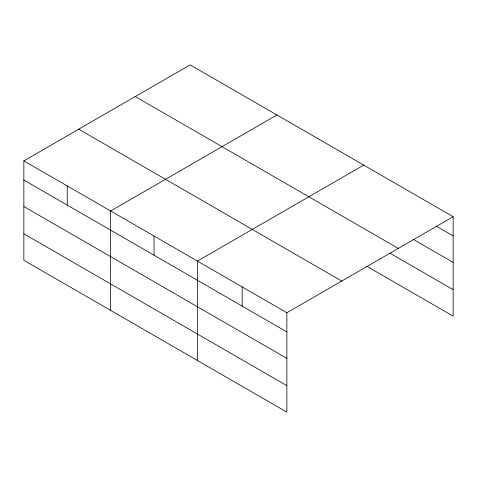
<?xml version="1.0" encoding="UTF-8"?>
<svg xmlns="http://www.w3.org/2000/svg" width="477" height="477" viewBox="0 0 477 477"><rect width="100%" height="100%" fill="white"/><g stroke="black" fill="none" stroke-linecap="round" stroke-linejoin="round"><path stroke-width="0.72" d="M286.868 358.382L286.868 312.727L23.85 160.874L23.85 260.275L286.868 412.128L286.868 358.382L23.85 206.529M366.92 266.339L453.15 316.126L453.15 216.725L190.132 64.872L23.85 160.874M276.928 114.987L110.646 210.989L110.646 310.384M363.724 165.096L197.442 261.098L197.442 360.499M286.868 312.727L453.15 216.725M435.906 225.949L453.15 235.906M413.547 239.514L453.15 262.38M135.259 96.557L398.277 248.404M389.912 253.144L453.15 289.652M78.723 129.195L341.741 281.048M23.85 180.056L286.868 331.909M23.85 233.802L286.868 385.654M242.155 286.915L242.155 306.091M154.041 236.043L154.041 255.225M67.245 185.929L67.245 205.11"/></g></svg>
